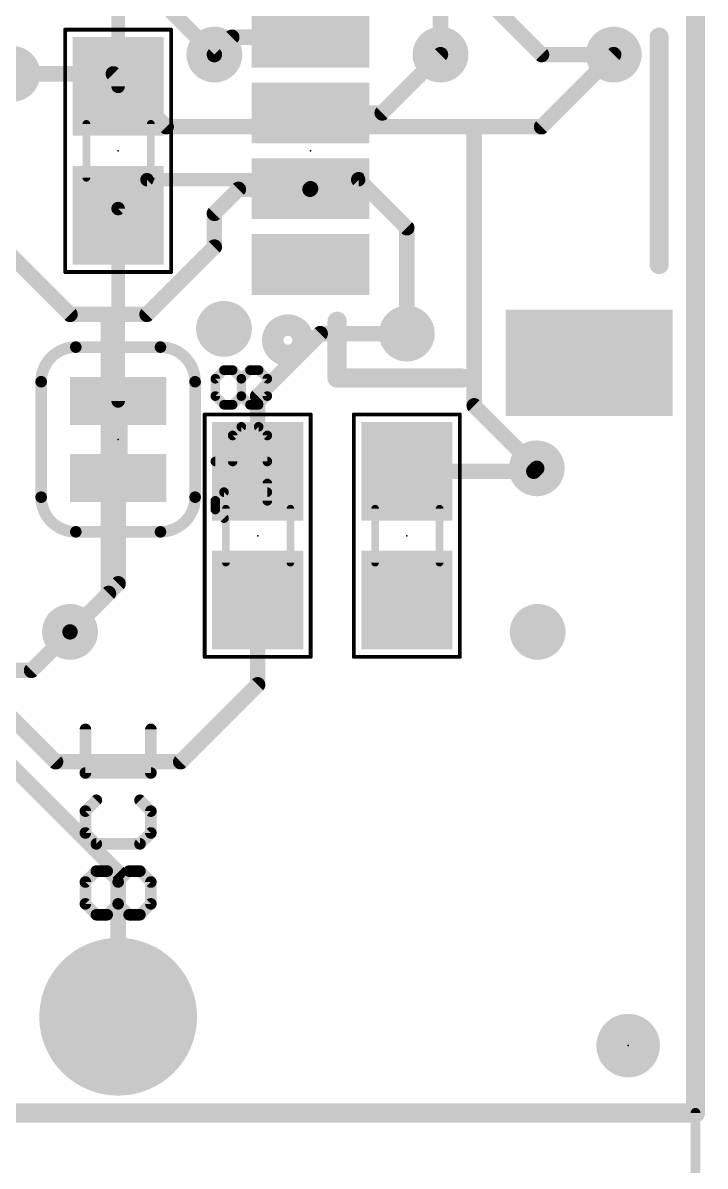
# Model space of a CAD drawing. Extents: x -36 to 72, y -21 to 37.
# Drawn here: x 16.52 to 25.53, y -0.7 to 14.39 of the extents above; entities that cross this region are included whole.
import ezdxf

# ---------------------------------------------------------------- set-up
doc = ezdxf.new("R2010")
doc.units = 0
for name, color, linetype in [('1', 12, 'CONTINUOUS'), ('16', 132, 'CONTINUOUS'), ('17', 110, 'CONTINUOUS'), ('18', 110, 'CONTINUOUS'), ('20', 53, 'CONTINUOUS'), ('21', 41, 'CONTINUOUS'), ('22', 40, 'CONTINUOUS'), ('23', 53, 'CONTINUOUS'), ('24', 53, 'CONTINUOUS'), ('29', 253, 'CONTINUOUS'), ('31', 253, 'CONTINUOUS'), ('39', 12, 'CONTINUOUS'), ('47', 253, 'CONTINUOUS'), ('51', 53, 'CONTINUOUS')]:
    doc.layers.add(name, color=color, linetype=linetype)

# ---------------------------------------------------------------- blocks, each defined once
blk = doc.blocks.new('RECT')
blk.add_solid([(-0.5, -0.5), (0.5, -0.5), (-0.5, 0.5), (0.5, 0.5)])
blk = doc.blocks.new('ROUNDP')
at = {"const_width": 0.5}
blk.add_lwpolyline([(0, -0.25, 1), (0, 0.25, 1), (0, -0.25)], format="xyb", dxfattribs=at)
blk = doc.blocks.new('PIE')
at = {"const_width": 0.5}
blk.add_lwpolyline([(0, -0.25, 1), (0, 0.25, 1), (0, -0.25)], format="xyb", dxfattribs=at)
blk = doc.blocks.new('ROUNDV')
at = {"const_width": 0.5}
blk.add_lwpolyline([(0, -0.25, 1), (0, 0.25, 1), (0, -0.25)], format="xyb", dxfattribs=at)

msp = doc.modelspace()

# ---------------------------------------------------------------- linework, layer by layer
at = {"layer": '1'}
for points, const_width in [([(25.4, 25.4), (25.4, 0)], 0.254), ([(21.59, 15.748), (23.368, 13.97)], 0.2032), ([(17.78, 14.5415), (17.78, 13.55)], 0.1778), ([(19.05, 13.97), (19.28, 14.2)], 0.2032), ([(19.28, 14.2), (20.32, 14.2)], 0.2032), ([(21.2645, 13.2), (22.0345, 13.97)], 0.2032), ([(23.368, 13.97), (24.3205, 13.97)], 0.2032), ([(20.32, 13.2), (21.2645, 13.2)], 0.2032), ([(19.05, 11.8745), (19.3675, 12.192)], 0.2032), ([(19.3675, 12.192), (20.312, 12.192)], 0.2032), ([(20.312, 12.192), (20.32, 12.2)], 0.2032), ([(15.748, 11.938), (17.145, 10.541)], 0.2032), ([(19.05, 11.43), (19.05, 11.8745)], 0.2032), ([(18.161, 10.541), (19.05, 11.43)], 0.2032), ([(17.145, 10.541), (17.653, 10.541)], 0.2032), ([(17.653, 10.541), (18.161, 10.541)], 0.2032), ([(17.653, 10.541), (17.653, 6.858)], 0.2032), ([(19.6215, 9.4615), (20.447, 10.287)], 0.2032), ([(20.447, 10.287), (21.59, 10.287)], 0.2032), ([(19.6215, 8.47), (19.6215, 9.4615)], 0.2032), ([(23.3045, 8.509), (23.2655, 8.47)], 0.2032), ([(23.2655, 8.47), (21.59, 8.47)], 0.2032), ([(16.9545, 4.6355), (14.2875, 7.3025)], 0.2032), ([(17.653, 6.858), (17.145, 6.35)], 0.2032), ([(19.6215, 5.6515), (19.6215, 6.77)], 0.2032), ([(14.351, 6.604), (17.78, 3.175)], 0.2032), ([(18.6055, 4.6355), (19.6215, 5.6515)], 0.2032), ([(16.9545, 4.6355), (18.6055, 4.6355)], 0.2032), ([(17.78, 3.175), (17.78, 1.27)], 0.2032), ([(25.4, 0), (0, 0)], 0.254)]:
    msp.add_lwpolyline(points, dxfattribs=dict(at, const_width=const_width))
for points, const_width in [([(19.28, 14.2508, 1), (19.28, 14.1492)], 0.1016), ([(19.3159, 14.1641, 1), (19.2441, 14.2359)], 0.1016), ([(20.32, 14.1492, 1), (20.32, 14.2508)], 0.1016), ([(19.0141, 14.0059, 1), (19.0859, 13.9341)], 0.1016), ([(22.0704, 13.9341, 1), (21.9986, 14.0059)], 0.1016), ([(23.368, 14.0208, 1), (23.368, 13.9192)], 0.1016), ([(23.3321, 13.9341, 1), (23.4039, 14.0059)], 0.1016), ([(24.3205, 13.9192, 1), (24.3205, 14.0208)], 0.1016), ([(17.7355, 13.55, 1), (17.8245, 13.55)], 0.0889), ([(20.32, 13.2508, 1), (20.32, 13.1492)], 0.1016), ([(21.2286, 13.2359, 1), (21.3004, 13.1641)], 0.1016), ([(21.2645, 13.1492, 1), (21.2645, 13.2508)], 0.1016), ([(19.3675, 12.2428, 1), (19.3675, 12.1412)], 0.1016), ([(19.4034, 12.1561, 1), (19.3316, 12.2279)], 0.1016), ([(20.2761, 12.2279, 1), (20.3479, 12.1561)], 0.1016), ([(20.3559, 12.1641, 1), (20.2841, 12.2359)], 0.1016), ([(20.312, 12.1412, 1), (20.312, 12.2428)], 0.1016), ([(19.1008, 11.8745, 1), (18.9992, 11.8745)], 0.1016), ([(19.0141, 11.9104, 1), (19.0859, 11.8386)], 0.1016), ([(18.9992, 11.43, 1), (19.1008, 11.43)], 0.1016), ([(19.0859, 11.3941, 1), (19.0141, 11.4659)], 0.1016), ([(17.145, 10.5918, 1), (17.145, 10.4902)], 0.1016), ([(17.1091, 10.5051, 1), (17.1809, 10.5769)], 0.1016), ([(17.653, 10.5918, 1), (17.653, 10.4902)], 0.1016), ([(17.7038, 10.541, 1), (17.6022, 10.541)], 0.1016), ([(17.653, 10.4902, 1), (17.653, 10.5918)], 0.1016), ([(18.1251, 10.5769, 1), (18.1969, 10.5051)], 0.1016), ([(18.161, 10.4902, 1), (18.161, 10.5918)], 0.1016), ([(20.447, 10.3378, 1), (20.447, 10.2362)], 0.1016), ([(20.4829, 10.2511, 1), (20.4111, 10.3229)], 0.1016), ([(21.59, 10.2362, 1), (21.59, 10.3378)], 0.1016), ([(19.6723, 9.4615, 1), (19.5707, 9.4615)], 0.1016), ([(19.5856, 9.4974, 1), (19.6574, 9.4256)], 0.1016), ([(23.3404, 8.4731, 1), (23.2686, 8.5449)], 0.1016), ([(19.5707, 8.47, 1), (19.6723, 8.47)], 0.1016), ([(21.59, 8.5208, 1), (21.59, 8.4192)], 0.1016), ([(23.2296, 8.5059, 1), (23.3014, 8.4341)], 0.1016), ([(23.2655, 8.4192, 1), (23.2655, 8.5208)], 0.1016), ([(17.6889, 6.8221, 1), (17.6171, 6.8939)], 0.1016), ([(17.6022, 6.858, 1), (17.7038, 6.858)], 0.1016), ([(19.6723, 6.77, 1), (19.5707, 6.77)], 0.1016), ([(17.1091, 6.3859, 1), (17.1809, 6.3141)], 0.1016), ([(19.6574, 5.6156, 1), (19.5856, 5.6874)], 0.1016), ([(19.5707, 5.6515, 1), (19.6723, 5.6515)], 0.1016), ([(16.9545, 4.6863, 1), (16.9545, 4.5847)], 0.1016), ([(16.9186, 4.5996, 1), (16.9904, 4.6714)], 0.1016), ([(18.5696, 4.6714, 1), (18.6414, 4.5996)], 0.1016), ([(18.6055, 4.5847, 1), (18.6055, 4.6863)], 0.1016), ([(17.8308, 3.175, 1), (17.7292, 3.175)], 0.1016), ([(17.7441, 3.1391, 1), (17.8159, 3.2109)], 0.1016), ([(17.7292, 1.27, 1), (17.8308, 1.27)], 0.1016), ([(25.3365, 0, 1), (25.4635, 0)], 0.127), ([(25.4, -0.0635, 1), (25.4, 0.0635)], 0.127)]:
    msp.add_lwpolyline(points, format="xyb", dxfattribs=dict(at, const_width=const_width))
at = {"layer": '16'}
for points, const_width in [([(25.4, 25.4), (25.4, 0)], 0.254), ([(22.0345, 13.97), (22.0345, 14.7955)], 0.2032), ([(18.4785, 14.5415), (19.05, 13.97)], 0.2032), ([(23.368, 13.0175), (24.3205, 13.97)], 0.2032), ([(16.383, 13.716), (17.7165, 13.716)], 0.2032), ([(17.7165, 13.716), (18.415, 13.0175)], 0.2032), ([(18.415, 13.0175), (22.479, 13.0175)], 0.2032), ([(22.479, 13.0175), (23.368, 13.0175)], 0.2032), ([(22.479, 13.0175), (22.479, 9.3345)], 0.2032), ([(17.78, 11.938), (18.161, 12.319)], 0.1778), ([(18.161, 12.319), (20.955, 12.319)], 0.1778), ([(20.955, 12.319), (21.59, 11.684)], 0.2032), ([(17.78, 9.398), (17.78, 11.938)], 0.1778), ([(21.59, 11.684), (21.59, 10.287)], 0.2032), ([(17.78, 9.398), (17.78, 8.382)], 0.254), ([(17.78, 9.398), (17.78, 8.382)], 0.254), ([(22.479, 9.3345), (23.3045, 8.509)], 0.2032), ([(17.78, 6.985), (17.78, 8.382)], 0.2032), ([(17.145, 6.35), (17.78, 6.985)], 0.2032), ([(16.637, 5.842), (17.145, 6.35)], 0.2032), ([(12.7, 5.842), (16.637, 5.842)], 0.2032), ([(25.4, 0), (0, 0)], 0.254)]:
    msp.add_lwpolyline(points, dxfattribs=dict(at, const_width=const_width))
for points, const_width in [([(19.0141, 13.9341, 1), (19.0859, 14.0059)], 0.1016), ([(24.3564, 13.9341, 1), (24.2846, 14.0059)], 0.1016), ([(21.9837, 13.97, 1), (22.0853, 13.97)], 0.1016), ([(17.7524, 13.7519, 1), (17.6806, 13.6801)], 0.1016), ([(17.7165, 13.6652, 1), (17.7165, 13.7668)], 0.1016), ([(18.415, 13.0683, 1), (18.415, 12.9667)], 0.1016), ([(18.3791, 12.9816, 1), (18.4509, 13.0534)], 0.1016), ([(22.479, 13.0683, 1), (22.479, 12.9667)], 0.1016), ([(22.5298, 13.0175, 1), (22.4282, 13.0175)], 0.1016), ([(22.479, 12.9667, 1), (22.479, 13.0683)], 0.1016), ([(23.3321, 13.0534, 1), (23.4039, 12.9816)], 0.1016), ([(23.368, 12.9667, 1), (23.368, 13.0683)], 0.1016), ([(18.161, 12.3635, 1), (18.161, 12.2746)], 0.0889), ([(18.1924, 12.2876, 1), (18.1296, 12.3504)], 0.0889), ([(20.9909, 12.3549, 1), (20.9191, 12.2831)], 0.1016), ([(20.955, 12.2746, 1), (20.955, 12.3635)], 0.0889), ([(17.8245, 11.938, 1), (17.7355, 11.938)], 0.0889), ([(17.7486, 11.9694, 1), (17.8114, 11.9066)], 0.0889), ([(21.6408, 11.684, 1), (21.5392, 11.684)], 0.1016), ([(21.5541, 11.6481, 1), (21.6259, 11.7199)], 0.1016), ([(21.5392, 10.287, 1), (21.6408, 10.287)], 0.1016), ([(17.8435, 9.398, 1), (17.7165, 9.398)], 0.127), ([(17.8435, 9.398, 1), (17.7165, 9.398)], 0.127), ([(17.7355, 9.398, 1), (17.8245, 9.398)], 0.0889), ([(22.5149, 9.3704, 1), (22.4431, 9.2986)], 0.1016), ([(22.4282, 9.3345, 1), (22.5298, 9.3345)], 0.1016), ([(17.8308, 8.382, 1), (17.7292, 8.382)], 0.1016), ([(23.2686, 8.4731, 1), (23.3404, 8.5449)], 0.1016), ([(17.7165, 8.382, 1), (17.8435, 8.382)], 0.127), ([(17.7165, 8.382, 1), (17.8435, 8.382)], 0.127), ([(17.7292, 6.985, 1), (17.8308, 6.985)], 0.1016), ([(17.8159, 6.9491, 1), (17.7441, 7.0209)], 0.1016), ([(17.1091, 6.3859, 1), (17.1809, 6.3141)], 0.1016), ([(17.1809, 6.3141, 1), (17.1091, 6.3859)], 0.1016), ([(16.6011, 5.8779, 1), (16.6729, 5.8061)], 0.1016), ([(16.637, 5.7912, 1), (16.637, 5.8928)], 0.1016), ([(25.3365, 0, 1), (25.4635, 0)], 0.127), ([(25.4, -0.0635, 1), (25.4, 0.0635)], 0.127)]:
    msp.add_lwpolyline(points, format="xyb", dxfattribs=dict(at, const_width=const_width))
at = {"layer": '20', "const_width": 0.2032}
for points in [[(25.4, 25.4), (25.4, 0)], [(25.4, 0), (0, 0)]]:
    msp.add_lwpolyline(points, dxfattribs=at)
at = {"layer": '20', "const_width": 0.1016}
for points in [[(25.3492, 0, 1), (25.4508, 0)], [(25.4, -0.0508, 1), (25.4, 0.0508)]]:
    msp.add_lwpolyline(points, format="xyb", dxfattribs=at)
at = {"layer": '21'}
for points, const_width in [([(24.92, 11.2), (24.92, 14.2)], 0.254), ([(20.67, 9.7), (20.67, 10.45)], 0.254), ([(22.32, 9.7), (20.67, 9.7)], 0.254), ([(18.2118, 4.4872), (18.2118, 5.0635)], 0.1524), ([(17.3475, 4.4872), (18.2118, 4.4872)], 0.1524), ([(17.4915, 4.1279), (17.3475, 3.9839)], 0.1524), ([(18.2118, 3.9839), (18.0677, 4.1279)], 0.1524), ([(17.3475, 3.9839), (17.3475, 3.6958)], 0.1524), ([(18.2118, 3.6958), (18.2118, 3.9839)], 0.1524), ([(17.3475, 3.6958), (17.4915, 3.5517)], 0.1524), ([(17.4915, 3.5517), (18.0677, 3.5517)], 0.1524), ([(18.0677, 3.5517), (18.2118, 3.6958)], 0.1524), ([(17.4915, 3.1924), (17.3475, 3.0484)], 0.1524), ([(17.7796, 3.0484), (17.9237, 3.1924)], 0.1524), ([(17.9237, 3.1924), (18.0677, 3.1924)], 0.1524), ([(18.0677, 3.1924), (18.2118, 3.0484)], 0.1524), ([(17.3475, 3.0484), (17.3475, 2.7603)], 0.1524), ([(17.7796, 2.7603), (17.7796, 3.0484)], 0.1524), ([(18.2118, 3.0484), (18.2118, 2.7603)], 0.1524), ([(17.3475, 2.7603), (17.4915, 2.6162)], 0.1524), ([(17.6356, 2.6162), (17.7796, 2.7603)], 0.1524), ([(18.2118, 2.7603), (18.0677, 2.6162)], 0.1524), ([(17.4915, 2.6162), (17.6356, 2.6162)], 0.1524)]:
    msp.add_lwpolyline(points, dxfattribs=dict(at, const_width=const_width))
for points, const_width in [([(24.9835, 14.2, 1), (24.8565, 14.2)], 0.127), ([(24.8565, 11.2, 1), (24.9835, 11.2)], 0.127), ([(20.7335, 10.45, 1), (20.6065, 10.45)], 0.127), ([(20.02, 10.0586, 1), (20.02, 10.3414, 1), (20.02, 10.0586)], 0.4), ([(20.67, 9.7635, 1), (20.67, 9.6365)], 0.127), ([(22.32, 9.6365, 1), (22.32, 9.7635)], 0.127), ([(20.6065, 9.7, 1), (20.7335, 9.7)], 0.127), ([(18.2499, 5.0635, 1), (18.1737, 5.0635)], 0.0762), ([(17.3475, 4.5253, 1), (17.3475, 4.4491)], 0.0762), ([(18.2118, 4.4491, 1), (18.2118, 4.5253)], 0.0762), ([(18.1737, 4.4872, 1), (18.2499, 4.4872)], 0.0762), ([(17.5185, 4.101, 1), (17.4646, 4.1549)], 0.0762), ([(18.0947, 4.1549, 1), (18.0408, 4.101)], 0.0762), ([(17.3205, 4.0108, 1), (17.3744, 3.9569)], 0.0762), ([(17.3856, 3.9839, 1), (17.3094, 3.9839)], 0.0762), ([(18.2499, 3.9839, 1), (18.1737, 3.9839)], 0.0762), ([(18.1849, 3.9569, 1), (18.2387, 4.0108)], 0.0762), ([(17.3744, 3.7227, 1), (17.3205, 3.6688)], 0.0762), ([(17.3094, 3.6958, 1), (17.3856, 3.6958)], 0.0762), ([(17.4915, 3.5898, 1), (17.4915, 3.5136)], 0.0762), ([(18.0677, 3.5136, 1), (18.0677, 3.5898)], 0.0762), ([(18.1737, 3.6958, 1), (18.2499, 3.6958)], 0.0762), ([(18.2387, 3.6688, 1), (18.1849, 3.7227)], 0.0762), ([(17.4646, 3.5248, 1), (17.5185, 3.5787)], 0.0762), ([(18.0408, 3.5787, 1), (18.0947, 3.5248)], 0.0762), ([(17.5185, 3.1655, 1), (17.4646, 3.2194)], 0.0762), ([(17.9237, 3.2305, 1), (17.9237, 3.1543)], 0.0762), ([(17.9506, 3.1655, 1), (17.8967, 3.2194)], 0.0762), ([(18.0947, 3.2194, 1), (18.0408, 3.1655)], 0.0762), ([(18.0677, 3.1543, 1), (18.0677, 3.2305)], 0.0762), ([(17.3205, 3.0753, 1), (17.3744, 3.0214)], 0.0762), ([(17.3856, 3.0484, 1), (17.3094, 3.0484)], 0.0762), ([(17.8177, 3.0484, 1), (17.7415, 3.0484)], 0.0762), ([(17.7527, 3.0753, 1), (17.8066, 3.0214)], 0.0762), ([(18.2499, 3.0484, 1), (18.1737, 3.0484)], 0.0762), ([(18.1849, 3.0214, 1), (18.2387, 3.0753)], 0.0762), ([(17.3744, 2.7872, 1), (17.3205, 2.7333)], 0.0762), ([(17.3094, 2.7603, 1), (17.3856, 2.7603)], 0.0762), ([(17.7415, 2.7603, 1), (17.8177, 2.7603)], 0.0762), ([(17.8066, 2.7333, 1), (17.7527, 2.7872)], 0.0762), ([(18.1737, 2.7603, 1), (18.2499, 2.7603)], 0.0762), ([(18.2387, 2.7333, 1), (18.1849, 2.7872)], 0.0762), ([(17.4915, 2.6543, 1), (17.4915, 2.5781)], 0.0762), ([(17.4646, 2.5893, 1), (17.5185, 2.6431)], 0.0762), ([(17.6086, 2.6431, 1), (17.6625, 2.5893)], 0.0762), ([(17.6356, 2.5781, 1), (17.6356, 2.6543)], 0.0762), ([(18.0408, 2.6431, 1), (18.0947, 2.5893)], 0.0762)]:
    msp.add_lwpolyline(points, format="xyb", dxfattribs=dict(at, const_width=const_width))
at = {"layer": '22'}
for points, const_width in [([(17.2212, 10.1092, 0.4142), (16.764, 9.652)], 0.1524), ([(17.2212, 10.1473, 1), (17.2212, 10.0711)], 0.0762), ([(17.2212, 10.0711, 1), (17.2212, 10.1473)], 0.0762), ([(18.796, 9.652, 0.4142), (18.3388, 10.1092)], 0.1524), ([(18.3388, 10.1473, 1), (18.3388, 10.0711)], 0.0762), ([(18.3388, 10.0711, 1), (18.3388, 10.1473)], 0.0762), ([(19.1771, 9.8374, 1), (19.1771, 9.7739)], 0.0635), ([(19.1995, 9.7832, 1), (19.1546, 9.8281)], 0.0635), ([(19.3139, 9.8281, 1), (19.269, 9.7832)], 0.0635), ([(19.2915, 9.7739, 1), (19.2915, 9.8374)], 0.0635), ([(19.5203, 9.8374, 1), (19.5203, 9.7739)], 0.0635), ([(19.5427, 9.7832, 1), (19.4978, 9.8281)], 0.0635), ([(19.6571, 9.8281, 1), (19.6122, 9.7832)], 0.0635), ([(19.6347, 9.7739, 1), (19.6347, 9.8374)], 0.0635), ([(16.8021, 9.652, 1), (16.7259, 9.652)], 0.0762), ([(16.7259, 9.652, 1), (16.8021, 9.652)], 0.0762), ([(18.8341, 9.652, 1), (18.7579, 9.652)], 0.0762), ([(18.7579, 9.652, 1), (18.8341, 9.652)], 0.0762), ([(19.0944, 9.6913, 1), (19.031, 9.6913)], 0.0635), ([(19.0402, 9.7137, 1), (19.0852, 9.6688)], 0.0635), ([(19.4376, 9.6913, 1), (19.3741, 9.6913)], 0.0635), ([(19.3834, 9.7137, 1), (19.4283, 9.6688)], 0.0635), ([(19.3834, 9.6688, 1), (19.4283, 9.7137)], 0.0635), ([(19.7808, 9.6913, 1), (19.7173, 9.6913)], 0.0635), ([(19.7266, 9.6688, 1), (19.7715, 9.7137)], 0.0635), ([(19.0852, 9.4849, 1), (19.0402, 9.44)], 0.0635), ([(19.4283, 9.4849, 1), (19.3834, 9.44)], 0.0635), ([(19.4283, 9.44, 1), (19.3834, 9.4849)], 0.0635), ([(19.7715, 9.44, 1), (19.7266, 9.4849)], 0.0635), ([(19.031, 9.4625, 1), (19.0944, 9.4625)], 0.0635), ([(19.1771, 9.3798, 1), (19.1771, 9.3163)], 0.0635), ([(19.1546, 9.3256, 1), (19.1995, 9.3705)], 0.0635), ([(19.269, 9.3705, 1), (19.3139, 9.3256)], 0.0635), ([(19.2915, 9.3163, 1), (19.2915, 9.3798)], 0.0635), ([(19.3741, 9.4625, 1), (19.4376, 9.4625)], 0.0635), ([(19.5203, 9.3798, 1), (19.5203, 9.3163)], 0.0635), ([(19.4978, 9.3256, 1), (19.5427, 9.3705)], 0.0635), ([(19.6122, 9.3705, 1), (19.6571, 9.3256)], 0.0635), ([(19.6347, 9.3163, 1), (19.6347, 9.3798)], 0.0635), ([(19.7173, 9.4625, 1), (19.7808, 9.4625)], 0.0635), ([(19.4059, 9.089, 1), (19.4059, 9.0255)], 0.0635), ([(19.4283, 9.0348, 1), (19.3834, 9.0797)], 0.0635), ([(19.6571, 9.0797, 1), (19.6122, 9.0348)], 0.0635), ([(19.6347, 9.0255, 1), (19.6347, 9.089)], 0.0635), ([(19.3232, 8.9429, 1), (19.2597, 8.9429)], 0.0635), ([(19.269, 8.9653, 1), (19.3139, 8.9204)], 0.0635), ([(19.7808, 8.9429, 1), (19.7173, 8.9429)], 0.0635), ([(19.7266, 8.9204, 1), (19.7715, 8.9653)], 0.0635), ([(19.0627, 8.6314, 1), (19.0627, 8.5679)], 0.0635), ([(19.2597, 8.5997, 1), (19.3232, 8.5997)], 0.0635), ([(19.7173, 8.5997, 1), (19.7808, 8.5997)], 0.0635), ([(19.7491, 8.5679, 1), (19.7491, 8.6314)], 0.0635), ([(19.7808, 8.3088, 1), (19.7173, 8.3088)], 0.0635), ([(16.764, 8.128, 0.4142), (17.2212, 7.6708)], 0.1524), ([(16.8021, 8.128, 1), (16.7259, 8.128)], 0.0762), ([(16.7259, 8.128, 1), (16.8021, 8.128)], 0.0762), ([(18.3388, 7.6708, 0.4142), (18.796, 8.128)], 0.1524), ([(18.8341, 8.128, 1), (18.7579, 8.128)], 0.0762), ([(18.7579, 8.128, 1), (18.8341, 8.128)], 0.0762), ([(19.1771, 8.2262, 1), (19.1771, 8.1627)], 0.0635), ([(19.1995, 8.172, 1), (19.1546, 8.2169)], 0.0635), ([(19.7491, 8.1627, 1), (19.7491, 8.2262)], 0.0635), ([(19.0944, 8.08, 1), (19.031, 8.08)], 0.0635), ([(19.0402, 8.1025, 1), (19.0852, 8.0576)], 0.0635), ([(19.0852, 7.9881, 1), (19.0402, 7.9432)], 0.0635), ([(19.7173, 8.08, 1), (19.7808, 8.08)], 0.0635), ([(19.031, 7.9657, 1), (19.0944, 7.9657)], 0.0635), ([(19.1546, 7.8288, 1), (19.1995, 7.8737)], 0.0635), ([(17.2212, 7.7089, 1), (17.2212, 7.6327)], 0.0762), ([(17.2212, 7.6327, 1), (17.2212, 7.7089)], 0.0762), ([(18.3388, 7.7089, 1), (18.3388, 7.6327)], 0.0762), ([(18.3388, 7.6327, 1), (18.3388, 7.7089)], 0.0762), ([(17.3863, 5.0635, 1), (17.3101, 5.0635)], 0.0762), ([(17.3482, 4.5253, 1), (17.3482, 4.4491)], 0.0762), ([(18.2125, 4.4491, 1), (18.2125, 4.5253)], 0.0762), ([(17.3101, 4.4872, 1), (17.3863, 4.4872)], 0.0762), ([(17.5192, 4.101, 1), (17.4653, 4.1549)], 0.0762), ([(18.0954, 4.1549, 1), (18.0415, 4.101)], 0.0762), ([(17.3863, 3.9839, 1), (17.3101, 3.9839)], 0.0762), ([(17.3213, 4.0108, 1), (17.3751, 3.9569)], 0.0762), ([(18.2506, 3.9839, 1), (18.1744, 3.9839)], 0.0762), ([(18.1856, 3.9569, 1), (18.2395, 4.0108)], 0.0762), ([(17.3751, 3.7227, 1), (17.3213, 3.6688)], 0.0762), ([(17.3101, 3.6958, 1), (17.3863, 3.6958)], 0.0762), ([(17.4923, 3.5898, 1), (17.4923, 3.5136)], 0.0762), ([(18.0685, 3.5136, 1), (18.0685, 3.5898)], 0.0762), ([(18.1744, 3.6958, 1), (18.2506, 3.6958)], 0.0762), ([(18.2395, 3.6688, 1), (18.1856, 3.7227)], 0.0762), ([(17.4653, 3.5248, 1), (17.5192, 3.5787)], 0.0762), ([(18.0415, 3.5787, 1), (18.0954, 3.5248)], 0.0762), ([(17.4923, 3.2305, 1), (17.4923, 3.1543)], 0.0762), ([(17.5192, 3.1655, 1), (17.4653, 3.2194)], 0.0762), ([(17.6633, 3.2194, 1), (17.6094, 3.1655)], 0.0762), ([(17.6363, 3.1543, 1), (17.6363, 3.2305)], 0.0762), ([(18.0954, 3.2194, 1), (18.0415, 3.1655)], 0.0762), ([(17.3863, 3.0484, 1), (17.3101, 3.0484)], 0.0762), ([(17.3213, 3.0753, 1), (17.3751, 3.0214)], 0.0762), ([(17.8185, 3.0484, 1), (17.7423, 3.0484)], 0.0762), ([(17.7534, 3.0214, 1), (17.8073, 3.0753)], 0.0762), ([(18.2506, 3.0484, 1), (18.1744, 3.0484)], 0.0762), ([(18.1856, 3.0214, 1), (18.2395, 3.0753)], 0.0762), ([(17.3751, 2.7872, 1), (17.3213, 2.7333)], 0.0762), ([(17.3101, 2.7603, 1), (17.3863, 2.7603)], 0.0762), ([(17.8073, 2.7872, 1), (17.7534, 2.7333)], 0.0762), ([(17.7423, 2.7603, 1), (17.8185, 2.7603)], 0.0762), ([(18.1744, 2.7603, 1), (18.2506, 2.7603)], 0.0762), ([(18.2395, 2.7333, 1), (18.1856, 2.7872)], 0.0762), ([(17.4653, 2.5893, 1), (17.5192, 2.6431)], 0.0762), ([(17.9244, 2.6543, 1), (17.9244, 2.5781)], 0.0762), ([(17.8975, 2.5893, 1), (17.9514, 2.6431)], 0.0762), ([(18.0415, 2.6431, 1), (18.0954, 2.5893)], 0.0762), ([(18.0685, 2.5781, 1), (18.0685, 2.6543)], 0.0762)]:
    msp.add_lwpolyline(points, format="xyb", dxfattribs=dict(at, const_width=const_width))
for points, const_width in [([(18.3388, 10.1092), (17.2212, 10.1092)], 0.1524), ([(19.1771, 9.8057), (19.0627, 9.6913)], 0.127), ([(19.2915, 9.8057), (19.1771, 9.8057)], 0.127), ([(19.4059, 9.6913), (19.2915, 9.8057)], 0.127), ([(19.5203, 9.8057), (19.4059, 9.6913)], 0.127), ([(19.6347, 9.8057), (19.5203, 9.8057)], 0.127), ([(19.7491, 9.6913), (19.6347, 9.8057)], 0.127), ([(16.764, 9.652), (16.764, 8.128)], 0.1524), ([(18.796, 8.128), (18.796, 9.652)], 0.1524), ([(19.0627, 9.6913), (19.0627, 9.4625)], 0.127), ([(19.4059, 9.4625), (19.4059, 9.6913)], 0.127), ([(19.7491, 9.4625), (19.7491, 9.6913)], 0.127), ([(19.0627, 9.4625), (19.1771, 9.3481)], 0.127), ([(19.2915, 9.3481), (19.4059, 9.4625)], 0.127), ([(19.4059, 9.4625), (19.5203, 9.3481)], 0.127), ([(19.6347, 9.3481), (19.7491, 9.4625)], 0.127), ([(19.1771, 9.3481), (19.2915, 9.3481)], 0.127), ([(19.5203, 9.3481), (19.6347, 9.3481)], 0.127), ([(19.4059, 9.0573), (19.2915, 8.9429)], 0.127), ([(19.6347, 9.0573), (19.4059, 9.0573)], 0.127), ([(19.7491, 8.9429), (19.6347, 9.0573)], 0.127), ([(19.2915, 8.9429), (19.2915, 8.5997)], 0.127), ([(19.7491, 8.5997), (19.7491, 8.9429)], 0.127), ([(19.0627, 8.5997), (19.7491, 8.5997)], 0.127), ([(19.7491, 8.08), (19.7491, 8.3088)], 0.127), ([(19.0627, 8.08), (19.1771, 8.1944)], 0.127), ([(19.1771, 8.1944), (19.7491, 8.1944)], 0.127), ([(19.0627, 7.9657), (19.0627, 8.08)], 0.127), ([(19.1771, 7.8513), (19.0627, 7.9657)], 0.127), ([(18.3388, 7.6708), (17.2212, 7.6708)], 0.1524), ([(17.3482, 4.4872), (17.3482, 5.0635)], 0.1524), ([(18.2125, 4.4872), (17.3482, 4.4872)], 0.1524), ([(17.3482, 3.9839), (17.4923, 4.1279)], 0.1524), ([(18.0685, 4.1279), (18.2125, 3.9839)], 0.1524), ([(17.3482, 3.6958), (17.3482, 3.9839)], 0.1524), ([(18.2125, 3.9839), (18.2125, 3.6958)], 0.1524), ([(17.4923, 3.5517), (17.3482, 3.6958)], 0.1524), ([(18.0685, 3.5517), (17.4923, 3.5517)], 0.1524), ([(18.2125, 3.6958), (18.0685, 3.5517)], 0.1524), ([(17.4923, 3.1924), (17.3482, 3.0484)], 0.1524), ([(17.6363, 3.1924), (17.4923, 3.1924)], 0.1524), ([(17.7804, 3.0484), (17.6363, 3.1924)], 0.1524), ([(18.0685, 3.1924), (18.2125, 3.0484)], 0.1524), ([(17.3482, 3.0484), (17.3482, 2.7603)], 0.1524), ([(17.7804, 2.7603), (17.7804, 3.0484)], 0.1524), ([(18.2125, 3.0484), (18.2125, 2.7603)], 0.1524), ([(17.3482, 2.7603), (17.4923, 2.6162)], 0.1524), ([(17.9244, 2.6162), (17.7804, 2.7603)], 0.1524), ([(18.2125, 2.7603), (18.0685, 2.6162)], 0.1524), ([(18.0685, 2.6162), (17.9244, 2.6162)], 0.1524)]:
    msp.add_lwpolyline(points, dxfattribs=dict(at, const_width=const_width))
at = {"layer": '23'}
for p in [(17.78, 12.7), (20.32, 12.7), (19.6215, 7.62), (21.59, 7.62), (24.511, 0.889)]:
    msp.add_point(p, dxfattribs=at)
at = {"layer": '24'}
for p in [(17.78, 8.89), (24.511, 0.889)]:
    msp.add_point(p, dxfattribs=at)
at = {"layer": '39', "const_width": 0.0508}
for points in [[(17.08, 11.1), (17.08, 14.3)], [(17.08, 14.3), (18.48, 14.3)], [(18.48, 14.3), (18.48, 11.1)], [(18.48, 11.1), (17.08, 11.1)], [(18.9215, 6.02), (18.9215, 9.22)], [(18.9215, 9.22), (20.3215, 9.22)], [(20.3215, 9.22), (20.3215, 6.02)], [(20.89, 6.02), (20.89, 9.22)], [(20.89, 9.22), (22.29, 9.22)], [(22.29, 9.22), (22.29, 6.02)], [(20.3215, 6.02), (18.9215, 6.02)], [(22.29, 6.02), (20.89, 6.02)]]:
    msp.add_lwpolyline(points, dxfattribs=at)
at = {"layer": '39', "const_width": 0.0254}
for points in [[(17.0927, 14.3, 1), (17.0673, 14.3)], [(17.08, 14.3127, 1), (17.08, 14.2873)], [(18.4927, 14.3, 1), (18.4673, 14.3)], [(18.48, 14.2873, 1), (18.48, 14.3127)], [(17.08, 11.1127, 1), (17.08, 11.0873)], [(17.0673, 11.1, 1), (17.0927, 11.1)], [(18.4673, 11.1, 1), (18.4927, 11.1)], [(18.48, 11.0873, 1), (18.48, 11.1127)], [(18.9342, 9.22, 1), (18.9088, 9.22)], [(18.9215, 9.2327, 1), (18.9215, 9.2073)], [(20.3342, 9.22, 1), (20.3088, 9.22)], [(20.3215, 9.2073, 1), (20.3215, 9.2327)], [(20.9027, 9.22, 1), (20.8773, 9.22)], [(20.89, 9.2327, 1), (20.89, 9.2073)], [(22.3027, 9.22, 1), (22.2773, 9.22)], [(22.29, 9.2073, 1), (22.29, 9.2327)], [(18.9215, 6.0327, 1), (18.9215, 6.0073)], [(20.3215, 6.0073, 1), (20.3215, 6.0327)], [(20.89, 6.0327, 1), (20.89, 6.0073)], [(22.29, 6.0073, 1), (22.29, 6.0327)], [(18.9088, 6.02, 1), (18.9342, 6.02)], [(20.3088, 6.02, 1), (20.3342, 6.02)], [(20.8773, 6.02, 1), (20.9027, 6.02)], [(22.2773, 6.02, 1), (22.3027, 6.02)]]:
    msp.add_lwpolyline(points, format="xyb", dxfattribs=at)
at = {"layer": '47', "const_width": 0.13}
msp.add_lwpolyline([(25.4, 0), (25.4, -10.459)], dxfattribs=at)
at = {"layer": '47', "const_width": 0.065}
msp.add_lwpolyline([(25.4325, 0, 1), (25.3675, 0)], format="xyb", dxfattribs=at)
at = {"layer": '51', "const_width": 0.1016}
for points in [[(17.361, 13.056), (17.361, 12.344)], [(18.212, 13.056), (18.212, 12.344)], [(19.2025, 7.976), (19.2025, 7.264)], [(20.0535, 7.976), (20.0535, 7.264)], [(21.171, 7.976), (21.171, 7.264)], [(22.022, 7.976), (22.022, 7.264)]]:
    msp.add_lwpolyline(points, dxfattribs=at)
at = {"layer": '51', "const_width": 0.0508}
for points in [[(17.3864, 13.056, 1), (17.3356, 13.056)], [(18.2374, 13.056, 1), (18.1866, 13.056)], [(17.3356, 12.344, 1), (17.3864, 12.344)], [(18.1866, 12.344, 1), (18.2374, 12.344)], [(19.2279, 7.976, 1), (19.1771, 7.976)], [(20.0789, 7.976, 1), (20.0281, 7.976)], [(21.1964, 7.976, 1), (21.1456, 7.976)], [(22.0474, 7.976, 1), (21.9966, 7.976)], [(19.1771, 7.264, 1), (19.2279, 7.264)], [(20.0281, 7.264, 1), (20.0789, 7.264)], [(21.1456, 7.264, 1), (21.1964, 7.264)], [(21.9966, 7.264, 1), (22.0474, 7.264)]]:
    msp.add_lwpolyline(points, format="xyb", dxfattribs=at)

# ---------------------------------------------------------------- block references
at = {"layer": '1', "rotation": 90}
for p, xscale, yscale in [((20.32, 14.2), 0.6, 1.35), ((20.32, 13.2), 0.6, 1.35), ((20.32, 12.2), 0.6, 1.35), ((20.32, 11.2), 0.6, 1.35), ((23.995, 9.9), 1.2, 2)]:
    msp.add_blockref('RECT', p, dxfattribs=dict(at, xscale=xscale, yscale=yscale))
at = {"layer": '1', "xscale": 1.1, "rotation": 270}
for p in [(17.78, 13.55), (17.78, 11.85), (19.6215, 8.47), (21.59, 8.47), (19.6215, 6.77), (21.59, 6.77)]:
    msp.add_blockref('RECT', p, dxfattribs=at)
at = {"layer": '1', "xscale": 0.635, "yscale": 0.635}
msp.add_blockref('PIE', (24.511, 0.889), dxfattribs=at)
at = {"layer": '16', "xscale": 0.635, "yscale": 1.27, "rotation": 270}
for p in [(17.78, 9.398), (17.78, 8.382)]:
    msp.add_blockref('RECT', p, dxfattribs=at)
at = {"layer": '16', "xscale": 0.635, "yscale": 0.635}
msp.add_blockref('PIE', (24.511, 0.889), dxfattribs=at)
at = {"layer": '17', "xscale": 1.8796, "yscale": 1.8796, "rotation": 90}
msp.add_blockref('ROUNDP', (17.78, 1.27), dxfattribs=at)
msp.add_blockref('ROUNDP', (17.78, 1.27), dxfattribs=at)
at = {"layer": '18', "xscale": 0.7366, "yscale": 0.7366}
for p in [(19.05, 13.97), (19.05, 13.97), (22.0345, 13.97), (22.0345, 13.97), (24.3205, 13.97), (24.3205, 13.97), (16.383, 13.716), (16.383, 13.716), (19.177, 10.3505), (19.177, 10.3505), (21.59, 10.287), (21.59, 10.287), (23.3045, 8.509), (23.3045, 8.509), (17.145, 6.35), (17.145, 6.35), (23.3172, 6.35), (23.3172, 6.35)]:
    msp.add_blockref('ROUNDV', p, dxfattribs=at)
at = {"layer": '29'}
for name, p, xscale, yscale, rotation in [('RECT', (20.32, 14.2), 0.8032, 1.5532, 90), ('RECT', (17.78, 13.55), 1.3032, 1.2032, 270), ('RECT', (20.32, 13.2), 0.8032, 1.5532, 90), ('RECT', (20.32, 12.2), 0.8032, 1.5532, 90), ('RECT', (17.78, 11.85), 1.3032, 1.2032, 270), ('RECT', (20.32, 11.2), 0.8032, 1.5532, 90), ('RECT', (23.995, 9.9), 1.4032, 2.2032, 90), ('RECT', (19.6215, 8.47), 1.3032, 1.2032, 270), ('RECT', (21.59, 8.47), 1.3032, 1.2032, 270), ('RECT', (19.6215, 6.77), 1.3032, 1.2032, 270), ('RECT', (21.59, 6.77), 1.3032, 1.2032, 270), ('ROUNDP', (17.78, 1.27), 2.0828, 2.0828, 90)]:
    msp.add_blockref(name, p, dxfattribs=dict(at, xscale=xscale, yscale=yscale, rotation=rotation))
at = {"layer": '29', "xscale": 0.8382, "yscale": 0.8382}
msp.add_blockref('PIE', (24.511, 0.889), dxfattribs=at)
at = {"layer": '31', "rotation": 90}
for p, xscale, yscale in [((20.32, 14.2), 0.6, 1.35), ((20.32, 13.2), 0.6, 1.35), ((20.32, 12.2), 0.6, 1.35), ((20.32, 11.2), 0.6, 1.35), ((23.995, 9.9), 1.2, 2)]:
    msp.add_blockref('RECT', p, dxfattribs=dict(at, xscale=xscale, yscale=yscale))
at = {"layer": '31', "xscale": 1.1, "rotation": 270}
for p in [(17.78, 13.55), (17.78, 11.85), (19.6215, 8.47), (21.59, 8.47), (19.6215, 6.77), (21.59, 6.77)]:
    msp.add_blockref('RECT', p, dxfattribs=at)
at = {"layer": '51', "xscale": 0.5001, "yscale": 0.95, "rotation": 270}
for p in [(17.7851, 13.2881), (17.7851, 12.1197), (19.6266, 8.2081), (21.5951, 8.2081), (19.6266, 7.0398), (21.5951, 7.0398)]:
    msp.add_blockref('RECT', p, dxfattribs=at)
at = {"layer": '51', "xscale": 0.508, "yscale": 0.508}
msp.add_blockref('RECT', (17.78, 1.27), dxfattribs=at)

doc.saveas('drawing.dxf')
